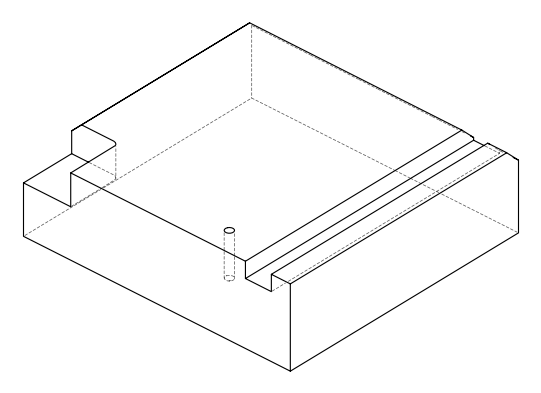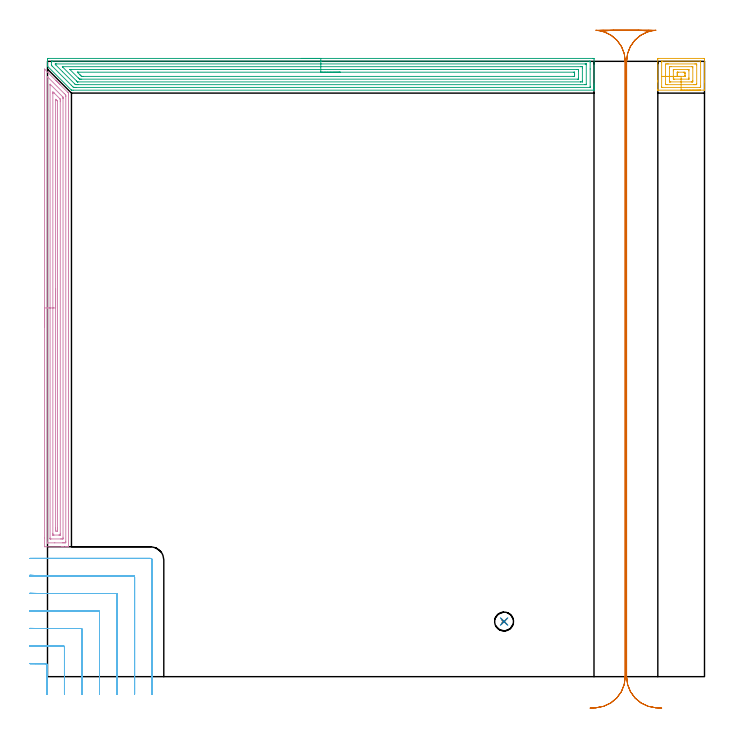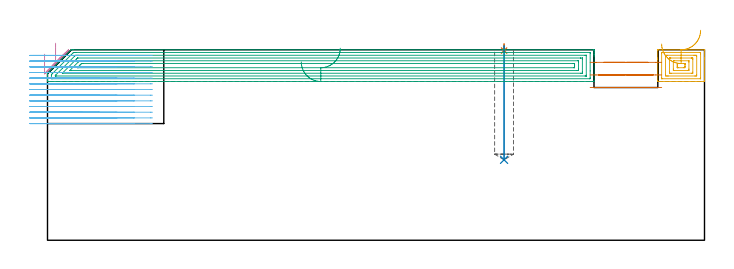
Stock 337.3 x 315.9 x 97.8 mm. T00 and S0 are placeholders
(PLAN: 7 operations, 4 tool changes, 46 min)
(1 SPOT_DRILL | STEP1POCKET | NXT0321_9005460120000 | 0.03 min | 1 mm3)
(2 DRILL_BLIND_HOLE_INTO_CENTER | STEP1POCKET | UGT0301_492 | 0.24 min | 4017 mm3)
(3 AREA_MILL | FG_CHAMFER_SURFACE | UGT0205_001 | 13.56 min | 38268 mm3)
(4 AREA_MILL_1 | FG_CHAMFER_SURFACE_1 | UGT0205_001 | 9.78 min | 18429 mm3)
(5 AREA_MILL_2 | FG_CHAMFER_SURFACE_2 | UGT0205_001 | 1.46 min | 4172 mm3)
(6 MILL_CORNER_NOTCH_RECTANGULAR | CORNER_NOTCH_RECTANGULAR | NXT0201_011 | Follow Part, ap 3, ae 75% | 16.38 min | 150052 mm3)
(7 MILL_RECTANGULAR_SLOT | SLOT_RECTANGULAR | UGT0201_004 | Follow Part, ap 8, ae 75% | 4.6 min | 198441 mm3)
(TOOL NXT0321_9005460120000 | NC Spot Drill, 142deg, 12mm, Carbide, Uncoated | D12 PA142 FL30 Z2)
(TOOL UGT0301_492 | Carbide Drill 9.7 mm | D9.7 PA118 FL87 Z2)
(TOOL UGT0205_001 | Chamfer Mill 20 x 3 x 45 deg. | D20 FL50 Z2)
(TOOL NXT0201_011 | ENDMILL 12mm [2P460-1200-NA 1630] | D12 FL38 Z6)
(TOOL UGT0201_004 | End Mill 32 mm | D32 FL53 Z6)
(OP 1 SPOT_DRILL)
G17 G21 G94 G90
T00 M6
G54
G17 G0 G90 X234.4 Y28.3 S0 M3
G43 Z107.8 H0
G94 G81 G98 Z97.383 F250. R100.8
G80
M5
M2
(OP 2 DRILL_BLIND_HOLE_INTO_CENTER)
G17 G21 G94 G90
T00 M6
G54
G17 G0 G90 X234.4 Y28.3 S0 M3
G43 Z107.8 H0
G94 G81 G98 Z41.3 F250. R99.8
G80
M5
M2
(OP 3 AREA_MILL)
G17 G21 G94 G90
T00 M6
G54
G17 G0 G90 X130.3 Y317.4 S1061 M3
G43 Z107.8 H0
Z91.5
G94 G1 X130.338 Z90.629 F250.
X130.452 Z89.764
X130.641 Z88.912
X130.903 Z88.08
X131.237 Z87.274
X131.64 Z86.5
X132.108 Z85.764
X132.64 Z85.072
X133.229 Z84.429
X133.872 Z83.84
X134.564 Z83.309
X135.3 Z82.84
X136.074 Z82.437
X136.88 Z82.103
X137.712 Z81.841
X138.563 Z81.652
X139.428 Z81.538
X140.3 Z81.5
X279.992
X280.307 Y317.397 Z81.502
X280.59 Y317.392 Z81.506
X280.6 Y317.105 Z81.793
Y304.352 Z94.543
Y303.783 Z95.114
Y303.461 Z95.435
Y302.892 Z96.004
Y302.57 Z96.325
Y301.927 Z96.973
Y301.519 Z97.38
Y301.148 Z97.743
X280.59 Y301.103 Z97.788
X280.439 Y301.1 Z97.8
X13.104
X12.298 Y301.102 Z97.795
X12.164 Y301.234 Z97.664
X0.089 Y313.31 Z85.588
X0.01 Y313.389 Z85.507
X0.001 Y313.623 Z85.272
X0. Y313.901 Z84.998
Y315.361 Z83.536
Y315.93 Z82.967
Y316.251 Z82.646
X0.003 Y316.82 Z82.074
X0.007 Y317.39 Z81.505
X0.034 Y317.393 Z81.503
X0.608 Y317.4 Z81.5
X140.3
Y315.986 Z82.914
X278.263 Y315.985 Z82.915
X278.376 Y315.983 Z82.917
X278.59 Y315.979 Z82.921
X278.592 Y315.93 Z82.97
X278.599 Y315.539 Z83.361
X278.6 Y311.975 Z86.925
X278.599 Y303.07 Z95.83
X278.592 Y302.57 Z96.33
X278.59 Y302.528 Z96.372
X278.432 Y302.52 Z96.38
X278.32 Y302.516 Z96.384
X278.263 Y302.515 Z96.385
X278.207 Y302.514 Z96.386
X14.889
X14.05 Y302.517 Z96.383
X13.997 Y302.519 Z96.381
X13.291 Y302.57 Z96.33
X13.104 Y302.75 Z96.15
X12.389 Y303.461 Z95.439
X12.211 Y303.638 Z95.262
X2.393 Y313.458 Z85.442
X2.053 Y313.806 Z85.094
X2.013 Y313.848 Z85.052
X2.008 Y313.914 Z84.986
X2.003 Y314.018 Z84.882
X2.001 Y314.148 Z84.752
Y315.43 Z83.47
X2.008 Y315.93 Z82.97
X2.01 Y315.972 Z82.928
X2.168 Y315.98 Z82.92
X2.28 Y315.984 Z82.916
X2.337 Y315.985 Z82.915
X2.393 Y315.986 Z82.914
X140.3
Y314.571 Z84.329
X275.998
X276.422
X276.563 Y314.569 Z84.331
X276.585 Y314.567 Z84.333
X276.59 Y314.565 Z84.335
X276.593 Y314.539 Z84.361
X276.598 Y314.444 Z84.456
X276.6 Y314.326 Z84.574
Y314.148 Z84.752
X276.599 Y304.175 Z94.725
X276.595 Y303.997 Z94.903
X276.59 Y303.947 Z94.953
X276.586 Y303.934 Z94.966
X276.579 Y303.933 Z94.967
X276.528 Y303.93 Z94.97
X276.422 Y303.929 Z94.971
X275.953 Y303.928 Z94.972
X15.782 Y303.929 Z94.971
X15.312
X14.889 Y303.932 Z94.968
X14.414 Y303.936 Z94.964
X13.997 Y304.306 Z94.594
X13.949 Y304.352 Z94.548
X7.725 Y310.574 Z88.326
X4.178 Y314.122 Z84.778
X4.154 Y314.148 Z84.752
X4.01 Y314.316 Z84.584
X4.007 Y314.503 Z84.397
X4.01 Y314.553 Z84.347
X4.014 Y314.566 Z84.334
X4.02 Y314.567 Z84.333
X4.072 Y314.57 Z84.33
X4.178 Y314.571 Z84.329
X4.647
X140.3
Y313.157 Z85.743
X273.845
X274.549 Y313.151 Z85.749
X274.584
X274.59 Y313.113 Z85.787
X274.594 Y313.012 Z85.888
X274.598 Y312.81 Z86.09
X274.6 Y312.404 Z86.496
Y306.133 Z92.767
X274.598 Y305.706 Z93.194
X274.594 Y305.493 Z93.407
X274.59 Y305.387 Z93.513
X274.58 Y305.349 Z93.551
X274.531 Y305.348 Z93.552
X273.744 Y305.343 Z93.557
X273.643
X15.681
X15.483 Y305.345 Z93.555
X15.435 Y305.347 Z93.553
X15.415 Y305.349 Z93.551
X15.355 Y305.404 Z93.496
X15.167 Y305.586 Z93.314
X14.889 Y305.86 Z93.04
X7.748 Y313.001 Z85.899
X7.655 Y313.101 Z85.799
X7.626 Y313.134 Z85.766
X7.616 Y313.151 Z85.749
X7.651 Y313.152 Z85.748
X7.748 Y313.156 Z85.744
X7.85 Y313.157 Z85.743
X140.3
Y311.743 Z87.157
X271.959
X272.586 Y311.741 Z87.159
X272.59 Y311.739 Z87.161
X272.597 Y311.731 Z87.169
X272.599 Y311.477 Z87.423
X272.6 Y310.837 Z88.063
Y307.275 Z91.625
Y307.023 Z91.877
X272.598 Y306.864 Z92.036
X272.593 Y306.784 Z92.116
X272.591 Y306.769 Z92.131
X272.568 Y306.764 Z92.136
X272.493 Y306.761 Z92.139
X272.226 Y306.757 Z92.143
X17.567
X16.938 Y306.76 Z92.14
X16.674 Y306.764 Z92.136
X16.43 Y306.78 Z92.12
X16.18 Y307.023 Z91.877
X15.782 Y307.417 Z91.483
X11.5 Y311.699 Z87.201
X11.469 Y311.734 Z87.166
X11.467 Y311.739 Z87.161
X11.469 Y311.74 Z87.16
X11.499 Y311.742 Z87.158
X11.677 Y311.743 Z87.157
X11.944
X140.3
Y310.329 Z88.571
X270.174 Y310.328 Z88.572
X270.433 Y310.327 Z88.573
X270.541 Y310.324 Z88.576
X270.587 Y310.322 Z88.578
X270.59 Y310.296 Z88.604
X270.597 Y310.163 Z88.737
X270.599 Y309.695 Z89.205
X270.6 Y309.27 Z89.63
Y308.805 Z90.095
X270.599 Y308.38 Z90.52
X270.594 Y308.238 Z90.662
X270.59 Y308.188 Z90.712
X270.583 Y308.177 Z90.723
X270.57 Y308.176 Z90.724
X270.491 Y308.173 Z90.727
X270.174 Y308.171 Z90.729
X269.916
X18.46
X18.201 Y308.172 Z90.728
X17.567 Y308.177 Z90.723
X17.481 Y308.178 Z90.722
X17.391 Y308.265 Z90.635
X17.207 Y308.444 Z90.456
X16.843 Y308.805 Z90.095
X16.674 Y308.973 Z89.927
X15.526 Y310.122 Z88.778
X15.399 Y310.251 Z88.649
X15.339 Y310.316 Z88.584
X15.335 Y310.325 Z88.575
X15.336 Y310.326 Z88.574
X15.359 Y310.327 Z88.573
X15.782 Y310.329 Z88.571
X16.039
X140.3
X141.172 Z88.609
X142.036 Z88.723
X142.888 Z88.912
X143.72 Z89.174
X144.526 Z89.508
X145.3 Z89.911
X146.036 Z90.38
X146.728 Z90.911
X147.371 Z91.5
X147.96 Z92.143
X148.491 Z92.835
X148.96 Z93.571
X149.363 Z94.345
X149.697 Z95.151
X149.959 Z95.983
X150.148 Z96.835
X150.262 Z97.7
X150.3 Z98.571
G0 Z107.8
M5
M2
(OP 4 AREA_MILL_1)
G17 G21 G94 G90
T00 M6
G54
G17 G0 G90 X-1.5 Y179.3 S1061 M3
G43 Z107.8 H0
Z95.5
G94 G1 Y179.338 Z94.628 F250.
Y179.452 Z93.763
Y179.641 Z92.912
Y179.903 Z92.08
Y180.237 Z91.274
Y180.64 Z90.5
Y181.109 Z89.764
Y181.64 Z89.072
Y182.229 Z88.429
Y182.872 Z87.839
Y183.564 Z87.308
Y184.3 Z86.84
Y185.074 Z86.437
Y185.88 Z86.103
Y186.712 Z85.841
Y187.564 Z85.652
Y188.428 Z85.538
Y189.3 Z85.5
Y311.874
X-1.495 Y311.883 Z85.504
X-1.476 Y311.874 Z85.522
X-1.414 Y311.815 Z85.585
X-1.398 Y311.799 Z85.601
X0.314 Y310.087 Z87.312
X4.279 Y306.121 Z91.279
X4.484 Y305.917 Z91.482
X4.65 Y305.753 Z91.645
X4.811 Y305.591 Z91.808
X4.931 Y305.47 Z91.929
X5.09 Y305.312 Z92.085
X5.244 Y305.157 Z92.242
X5.378 Y305.023 Z92.376
X5.53 Y304.872 Z92.525
X5.677 Y304.724 Z92.675
X5.825 Y304.576 Z92.823
X5.97 Y304.432 Z92.965
X6.111 Y304.291 Z93.108
X6.272 Y304.129 Z93.269
X6.41 Y303.992 Z93.406
X10.37 Y300.031 Z97.368
X10.737 Y299.661 Z97.736
X10.793 Y299.601 Z97.792
X10.8 Y298.768 Z97.8
Y66.875
X10.804 Y66.701 Z97.794
X10.463 Y66.7 Z97.463
X10.178 Z97.178
X9.49 Z96.485
X8.265 Z95.262
X7.73 Z94.724
X7.118 Z94.113
X-1.339 Y66.701 Z85.659
X-1.492 Y66.71 Z85.506
X-1.499 Y66.864 Z85.499
X-1.5 Y71.134 Z85.5
Y189.3
X-0.086 Z86.914
Y307.704
X-0.084 Y307.979 Z86.916
X-0.082 Y308.012 Z86.918
X-0.08 Y308.018 Z86.92
X-0.077 Z86.923
X-0.033 Y307.98 Z86.967
X0.008 Y307.941 Z87.008
X8.61 Y299.34 Z95.61
X9.178 Y298.768 Z96.178
X9.371 Y298.568 Z96.371
X9.379 Y298.373 Z96.379
X9.385 Y297.981 Z96.385
Y297.874
Y69.215
X9.384 Y69.109 Z96.384
X9.379 Y68.725 Z96.379
X9.005 Y68.708 Z96.005
X8.61 Y68.703 Z95.61
X8.132 Y68.7 Z95.132
X7.73 Z94.73
X3.733 Z90.733
X0.213 Z87.213
X0.003 Y68.702 Z87.003
X-0.029 Y68.704 Z86.971
X-0.062 Y68.71 Z86.938
X-0.079 Y68.715 Z86.921
X-0.08 Y68.741 Z86.92
X-0.085 Y69.003 Z86.915
X-0.086 Y189.3 Z86.914
X1.328 Z88.328
X1.329 Y303.481 Z88.329
X1.33 Y304.129 Z88.33
X1.332 Y304.157 Z88.332
X1.368 Y304.129 Z88.368
X1.57 Y303.93 Z88.57
X7.626 Y297.874 Z94.626
X7.73 Y297.768 Z94.73
X7.921 Y297.568 Z94.921
X7.965 Y297.516 Z94.965
X7.968 Y297.389 Z94.968
X7.97 Y297.226 Z94.97
X7.971 Y296.981 Z94.971
Y296.735
Y71.545
X7.969 Y70.896 Z94.969
X7.967 Y70.774 Z94.967
X7.965 Y70.721 Z94.965
X7.915 Y70.708 Z94.915
X7.73 Y70.705 Z94.73
X7.043 Y70.7 Z94.043
X6.85 Z93.85
X1.763 Y70.701 Z88.763
X1.57 Y70.704 Z88.57
X1.378 Y70.71 Z88.378
X1.335 Y70.715 Z88.335
X1.333 Y70.75 Z88.333
X1.33 Y70.814 Z88.33
X1.329 Y70.896 Z88.329
X1.328 Y71.142 Z88.328
Y189.3
X2.743 Z89.743
Y299.363
X2.745 Y299.661 Z89.745
X2.75 Y300.251 Z89.75
X3.33 Y299.717 Z90.33
X3.389 Y299.661 Z90.389
X6.175 Y296.875 Z93.175
X6.392 Y296.653 Z93.392
X6.542 Y296.497 Z93.542
X6.55 Y296.457 Z93.55
X6.553 Y296.388 Z93.553
X6.556 Y296.087 Z93.556
X6.557 Y295.49 Z93.557
Y295.193
Y73.577
X6.555 Y72.983 Z93.555
X6.552 Y72.782 Z93.552
X6.551 Y72.718 Z93.551
X6.509 Y72.71 Z93.509
X6.402 Y72.707 Z93.402
X5.97 Y72.7 Z92.97
X5.953 Z92.953
X3.314 Z90.314
X2.898 Y72.704 Z89.898
X2.794 Y72.708 Z89.794
X2.749 Y72.711 Z89.749
X2.747 Y72.746 Z89.747
X2.745 Y72.839 Z89.745
X2.743 Y73.28 Z89.743
Y73.577
Y189.3
X4.157 Z91.157
Y296.141
X4.159 Y296.195 Z91.159
X4.164 Y296.302 Z91.164
X4.173 Y296.418 Z91.173
X4.21 Y296.384 Z91.21
X4.513 Y296.087 Z91.513
X5.09 Y295.504 Z92.09
X5.123 Y295.467 Z92.123
X5.136 Y295.425 Z92.136
X5.139 Y295.355 Z92.139
X5.142 Y295.247 Z92.142
X5.143 Y76.204 Z92.143
X5.14 Y75.364 Z92.14
X5.138 Y75.315 Z92.138
X5.09 Y74.71 Z92.09
X4.859 Y74.705 Z91.859
X4.21 Y74.71 Z91.21
X4.162 Y75.364 Z91.162
X4.159 Y75.416 Z91.159
X4.157 Y76.258 Z91.157
Y76.312
Y189.3
Y190.172 Z91.195
Y191.037 Z91.309
Y191.888 Z91.498
Y192.72 Z91.76
Y193.526 Z92.094
Y194.3 Z92.497
Y195.036 Z92.965
Y195.728 Z93.496
Y196.371 Z94.086
Y196.96 Z94.729
Y197.492 Z95.421
Y197.96 Z96.157
Y198.363 Z96.931
Y198.697 Z97.737
Y198.959 Z98.569
Y199.148 Z99.42
Y199.262 Z100.285
Y199.3 Z101.157
G0 Z107.8
M5
M2
(OP 5 AREA_MILL_2)
G17 G21 G94 G90
T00 M6
G54
G17 G0 G90 X335.3 Y301.1 S1061 M3
G43 Z107.8 H0
G94 G1 X335.262 Z106.928 F250.
X335.148 Z106.063
X334.959 Z105.212
X334.697 Z104.38
X334.363 Z103.574
X333.96 Z102.8
X333.492 Z102.064
X332.96 Z101.372
X332.371 Z100.729
X331.728 Z100.139
X331.036 Z99.608
X330.3 Z99.14
X329.526 Z98.737
X328.72 Z98.403
X327.888 Z98.141
X327.037 Z97.952
X326.172 Z97.838
X325.3 Z97.8
X313.356
X313.304 Z97.794
X313.302 Y301.101 Z97.793
X313.301 Y301.117 Z97.778
X313.3 Y301.245 Z97.653
Y305.354 Z93.545
Y306.133 Z92.761
Y316.82 Z82.076
X313.302 Y317.32 Z81.576
X313.306 Y317.391 Z81.505
X313.798 Y317.4 Z81.5
X336.802
X337.115 Y317.396 Z81.501
X337.29 Y317.391 Z81.505
X337.3 Y317.21 Z81.686
Y306.133 Z92.761
Y305.354 Z93.545
Y305.242 Z93.656
Y301.245 Z97.653
Y301.117 Z97.778
X337.291 Y301.105 Z97.79
X337.244 Y301.1 Z97.8
X325.3
Y302.514 Z96.386
X315.512 Y302.515 Z96.385
X315.4 Y302.518 Z96.382
X315.328 Y302.521 Z96.379
X315.308 Y302.526 Z96.374
X315.306 Y302.533 Z96.367
X315.303 Y302.57 Z96.33
X315.3 Y302.839 Z96.061
Y315.308 Z83.592
X315.304 Y315.93 Z82.97
X315.306 Y315.962 Z82.938
X315.309 Y315.974 Z82.926
X315.346 Y315.979 Z82.921
X315.456 Y315.984 Z82.916
X315.512 Y315.985 Z82.915
X335.088
X335.2 Y315.982 Z82.918
X335.272 Y315.979 Z82.921
X335.292 Y315.974 Z82.926
X335.294 Y315.967 Z82.933
X335.297 Y315.93 Z82.97
X335.3 Y315.661 Z83.239
Y303.192 Z95.708
X335.296 Y302.57 Z96.33
X335.294 Y302.538 Z96.362
X335.291 Y302.526 Z96.374
X335.254 Y302.521 Z96.379
X335.144 Y302.516 Z96.384
X335.088 Y302.515 Z96.385
X325.3 Y302.514 Z96.386
Y303.928 Z94.972
X318.222 Y303.929 Z94.971
X317.756 Y303.93 Z94.97
X317.337 Y303.935 Z94.965
X317.302 Y304.352 Z94.548
X317.3 Y304.388 Z94.512
X317.301 Y314.184 Z84.716
X317.337 Y314.564 Z84.336
X317.803 Y314.57 Z84.33
X318.222 Y314.571 Z84.329
X318.686 Y314.572 Z84.328
X332.378 Y314.571 Z84.329
X332.844 Y314.57 Z84.33
X333.263 Y314.564 Z84.336
X333.298 Y314.148 Z84.752
X333.3 Y314.112 Z84.788
X333.299 Y304.316 Z94.584
X333.263 Y303.936 Z94.964
X332.797 Y303.93 Z94.97
X332.378 Y303.929 Z94.971
X331.914 Y303.928 Z94.972
X325.3
Y305.343 Z93.557
X319.991
X319.891
X319.561 Y305.345 Z93.555
X319.396 Y305.347 Z93.553
X319.321 Y305.349 Z93.551
X319.31 Y305.4 Z93.5
X319.301 Y305.937 Z92.963
Y312.367 Z86.533
X319.307 Y313.056 Z85.844
X319.314 Y313.15 Z85.75
X319.403 Y313.153 Z85.747
X319.599 Y313.155 Z85.745
X319.991 Y313.157 Z85.743
X320.091
X330.709
X331.039 Y313.155 Z85.745
X331.204 Y313.153 Z85.747
X331.279 Y313.151 Z85.749
X331.29 Y313.1 Z85.8
X331.299 Y312.563 Z86.337
Y306.133 Z92.767
X331.293 Y305.444 Z93.456
X331.286 Y305.35 Z93.55
X331.197 Y305.347 Z93.553
X331.001 Y305.345 Z93.555
X330.609 Y305.343 Z93.557
X330.509
X325.3
Y306.757 Z92.143
X321.761 Y306.758 Z92.142
X321.496 Y306.761 Z92.139
X321.328 Y306.764 Z92.136
X321.31 Y306.869 Z92.031
X321.306 Y307.023 Z91.877
X321.301 Y307.487 Z91.413
X321.3 Y311.05 Z87.85
X321.303 Y311.477 Z87.423
X321.308 Y311.708 Z87.192
X321.31 Y311.732 Z87.168
X321.339 Y311.736 Z87.164
X321.408 Y311.741 Z87.159
X321.497 Y311.743 Z87.157
X328.574
X328.839 Y311.742 Z87.158
X329.104 Y311.739 Z87.161
X329.272 Y311.736 Z87.164
X329.29 Y311.631 Z87.269
X329.294 Y311.477 Z87.423
X329.299 Y311.013 Z87.887
X329.3 Y307.45 Z91.45
X329.297 Y307.023 Z91.877
X329.292 Y306.792 Z92.108
X329.29 Y306.768 Z92.132
X329.261 Y306.764 Z92.136
X329.192 Y306.759 Z92.141
X329.103 Y306.757 Z92.143
X325.3
Y308.171 Z90.729
X324.415
X324.159 Y308.172 Z90.728
X323.53 Y308.176 Z90.724
X323.33 Y308.178 Z90.722
X323.31 Y308.573 Z90.327
X323.304 Y308.805 Z90.095
X323.3 Y309.036 Z89.864
Y309.695 Z89.205
X323.301 Y309.927 Z88.973
X323.305 Y310.159 Z88.741
X323.31 Y310.312 Z88.588
X323.32 Y310.323 Z88.577
X323.335 Y310.325 Z88.575
X323.373 Y310.328 Z88.572
X323.53 Y310.329 Z88.571
X323.786
X326.441 Y310.328 Z88.572
X327.07 Y310.324 Z88.576
X327.27 Y310.322 Z88.578
X327.29 Y309.927 Z88.973
X327.296 Y309.695 Z89.205
X327.3 Y309.464 Z89.436
Y308.805 Z90.095
X327.299 Y308.573 Z90.327
X327.295 Y308.341 Z90.559
X327.29 Y308.188 Z90.712
X327.28 Y308.177 Z90.723
X327.265 Y308.175 Z90.725
X327.227 Y308.172 Z90.728
X327.07 Y308.171 Z90.729
X326.814
X325.3
X324.428 Z90.767
X323.564 Z90.881
X322.712 Z91.07
X321.88 Z91.332
X321.074 Z91.666
X320.3 Z92.069
X319.564 Z92.537
X318.872 Z93.069
X318.229 Z93.658
X317.64 Z94.301
X317.109 Z94.993
X316.64 Z95.729
X316.237 Z96.503
X315.903 Z97.309
X315.641 Z98.141
X315.452 Z98.993
X315.338 Z99.857
X315.3 Z100.729
G0 Z107.8
M5
M2
(OP 6 MILL_CORNER_NOTCH_RECTANGULAR)
G17 G21 G94 G90
T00 M6
G54
G17 G0 G90 X-0.3 Y-8.992 S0 M3
G43 Z107.8 H1
Z94.885
G94 G1 Y-5.992 F250.
Y6.104 F500.
G3 X-0.896 Y6.7 R0.6
G1 X-4.48
G2 X-6. Y6.721 R54.
G1 X-8.999 Y6.806 F250.
G0 Z107.8
X8.7 Y-9.
Z94.885
G1 Y-6.
Y15.104 F500.
G3 X8.104 Y15.7 R0.6
G1 X-4.48
G2 X-6. Y15.726 R45.
G1 X-8.998 Y15.827 F250.
G0 Z107.8
X17.7 Y-9.
Z94.885
G1 Y-6.
Y24.104 F500.
G3 X17.104 Y24.7 R0.6
G1 X-4.48
G2 X-6. Y24.732 R36.
G1 X-8.997 Y24.859 F250.
G0 Z107.8
X26.7 Y-9.
Z94.885
G1 Y-6.
Y33.104 F500.
G3 X26.104 Y33.7 R0.6
G1 X-4.48
G2 X-6. Y33.743 R27.
G1 X-8.995 Y33.912 F250.
G0 Z107.8
X35.7 Y-9.
Z94.885
G1 Y-6.
Y42.104 F500.
G3 X35.104 Y42.7 R0.6
G1 X-4.48
G2 X-6. Y42.764 R18.
G1 X-8.989 Y43.018 F250.
G0 Z107.8
X44.7 Y-9.
Z94.885
G1 Y-6.
Y51.103 F500.
G3 X44.103 Y51.7 R0.6
G1 X-4.48
G2 X-6. Y51.829 R9.
G1 X-8.957 Y52.336 F250.
G0 Z107.8
X53.7 Y-9.
Z94.885
G1 Y-6.
Y59.8 F500.
G3 X52.8 Y60.7 R0.9
G1 X-4.48
X-7.48 F250.
G0 Z107.8
X-0.3 Y-8.992
Z91.969
G1 Y-5.992
Y6.104 F500.
G3 X-0.896 Y6.7 R0.6
G1 X-5.713
X-6. Y6.701
X-9. Y6.717 F250.
G0 Z107.8
X8.7 Y-9.
Z91.969
G1 Y-6.
Y15.104 F500.
G3 X8.104 Y15.7 R0.6
G1 X-5.713
X-6. Y15.701
X-9. Y15.72 F250.
G0 Z107.8
X17.7 Y-9.
Z91.969
G1 Y-6.
Y24.104 F500.
G3 X17.104 Y24.7 R0.6
G1 X-5.713
G2 X-6. Y24.701 R36.
G1 X-9. Y24.725 F250.
G0 Z107.8
X26.7 Y-9.
Z91.969
G1 Y-6.
Y33.104 F500.
G3 X26.104 Y33.7 R0.6
G1 X-5.713
G2 X-6. Y33.702 R27.
G1 X-9. Y33.733 F250.
G0 Z107.8
X35.7 Y-9.
Z91.969
G1 Y-6.
Y42.103 F500.
G3 X35.103 Y42.7 R0.6
G1 X-5.713
G2 X-6. Y42.702 R18.
G1 X-9. Y42.75 F250.
G0 Z107.8
X44.7 Y-9.
Z91.969
G1 Y-6.
Y51.103 F500.
G3 X44.103 Y51.7 R0.6
G1 X-5.713
G2 X-6. Y51.705 R9.
G1 X-8.998 Y51.8 F250.
G0 Z107.8
X53.7 Y-9.
Z91.969
G1 Y-6.
Y59.8 F500.
G3 X52.8 Y60.7 R0.9
G1 X-5.713
X-8.713 F250.
G0 Z107.8
X-0.3 Y-8.992
Z89.054
G1 Y-5.992
Y6.104 F500.
G3 X-0.896 Y6.7 R0.6
G1 X-6.
X-9. F250.
G0 Z107.8
X8.7 Y-9.
Z89.054
G1 Y-6.
Y15.104 F500.
G3 X8.104 Y15.7 R0.6
G1 X-6.
X-9. F250.
G0 Z107.8
X17.7 Y-9.
Z89.054
G1 Y-6.
Y24.104 F500.
G3 X17.104 Y24.7 R0.6
G1 X-6.
X-9. F250.
G0 Z107.8
X26.7 Y-9.
Z89.054
G1 Y-6.
Y33.104 F500.
G3 X26.104 Y33.7 R0.6
G1 X-6.
X-9. F250.
G0 Z107.8
X35.7 Y-9.
Z89.054
G1 Y-6.
Y42.103 F500.
G3 X35.103 Y42.7 R0.6
G1 X-6.
X-9. F250.
G0 Z107.8
X44.7 Y-9.
Z89.054
G1 Y-6.
Y51.103 F500.
G3 X44.103 Y51.7 R0.6
G1 X-6.
X-9. F250.
G0 Z107.8
X53.7 Y-9.
Z89.054
G1 Y-6.
Y59.8 F500.
G3 X52.8 Y60.7 R0.9
G1 X-6.
X-9. F250.
G0 Z107.8
X-0.3 Y-8.992
Z86.138
G1 Y-5.992
Y6.104 F500.
G3 X-0.896 Y6.7 R0.6
G1 X-6.
X-9. F250.
G0 Z107.8
X8.7 Y-9.
Z86.138
G1 Y-6.
Y15.104 F500.
G3 X8.104 Y15.7 R0.6
G1 X-6.
X-9. F250.
G0 Z107.8
X17.7 Y-9.
Z86.138
G1 Y-6.
Y24.104 F500.
G3 X17.104 Y24.7 R0.6
G1 X-6.
X-9. F250.
G0 Z107.8
X26.7 Y-9.
Z86.138
G1 Y-6.
Y33.104 F500.
G3 X26.104 Y33.7 R0.6
G1 X-6.
X-9. F250.
G0 Z107.8
X35.7 Y-9.
Z86.138
G1 Y-6.
Y42.103 F500.
G3 X35.103 Y42.7 R0.6
G1 X-6.
X-9. F250.
G0 Z107.8
X44.7 Y-9.
Z86.138
G1 Y-6.
Y51.103 F500.
G3 X44.103 Y51.7 R0.6
G1 X-6.
X-9. F250.
G0 Z107.8
X53.7 Y-9.
Z86.138
G1 Y-6.
Y59.8 F500.
G3 X52.8 Y60.7 R0.9
G1 X-6.
X-9. F250.
G0 Z107.8
X-0.3 Y-8.992
Z83.223
G1 Y-5.992
Y6.104 F500.
G3 X-0.896 Y6.7 R0.6
G1 X-6.
X-9. F250.
G0 Z107.8
X8.7 Y-9.
Z83.223
G1 Y-6.
Y15.104 F500.
G3 X8.104 Y15.7 R0.6
G1 X-6.
X-9. F250.
G0 Z107.8
X17.7 Y-9.
Z83.223
G1 Y-6.
Y24.104 F500.
G3 X17.104 Y24.7 R0.6
G1 X-6.
X-9. F250.
G0 Z107.8
X26.7 Y-9.
Z83.223
G1 Y-6.
Y33.104 F500.
G3 X26.104 Y33.7 R0.6
G1 X-6.
X-9. F250.
G0 Z107.8
X35.7 Y-9.
Z83.223
G1 Y-6.
Y42.103 F500.
G3 X35.103 Y42.7 R0.6
G1 X-6.
X-9. F250.
G0 Z107.8
X44.7 Y-9.
Z83.223
G1 Y-6.
Y51.103 F500.
G3 X44.103 Y51.7 R0.6
G1 X-6.
X-9. F250.
G0 Z107.8
X53.7 Y-9.
Z83.223
G1 Y-6.
Y59.8 F500.
G3 X52.8 Y60.7 R0.9
G1 X-6.
X-9. F250.
G0 Z107.8
X-0.3 Y-8.992
Z80.308
G1 Y-5.992
Y6.104 F500.
G3 X-0.896 Y6.7 R0.6
G1 X-6.
X-9. F250.
G0 Z107.8
X8.7 Y-9.
Z80.308
G1 Y-6.
Y15.104 F500.
G3 X8.104 Y15.7 R0.6
G1 X-6.
X-9. F250.
G0 Z107.8
X17.7 Y-9.
Z80.308
G1 Y-6.
Y24.104 F500.
G3 X17.104 Y24.7 R0.6
G1 X-6.
X-9. F250.
G0 Z107.8
X26.7 Y-9.
Z80.308
G1 Y-6.
Y33.104 F500.
G3 X26.104 Y33.7 R0.6
G1 X-6.
X-9. F250.
G0 Z107.8
X35.7 Y-9.
Z80.308
G1 Y-6.
Y42.103 F500.
G3 X35.103 Y42.7 R0.6
G1 X-6.
X-9. F250.
G0 Z107.8
X44.7 Y-9.
Z80.308
G1 Y-6.
Y51.103 F500.
G3 X44.103 Y51.7 R0.6
G1 X-6.
X-9. F250.
G0 Z107.8
X53.7 Y-9.
Z80.308
G1 Y-6.
Y59.8 F500.
G3 X52.8 Y60.7 R0.9
G1 X-6.
X-9. F250.
G0 Z107.8
X-0.3 Y-8.992
Z77.392
G1 Y-5.992
Y6.104 F500.
G3 X-0.896 Y6.7 R0.6
G1 X-6.
X-9. F250.
G0 Z107.8
X8.7 Y-9.
Z77.392
G1 Y-6.
Y15.104 F500.
G3 X8.104 Y15.7 R0.6
G1 X-6.
X-9. F250.
G0 Z107.8
X17.7 Y-9.
Z77.392
G1 Y-6.
Y24.104 F500.
G3 X17.104 Y24.7 R0.6
G1 X-6.
X-9. F250.
G0 Z107.8
X26.7 Y-9.
Z77.392
G1 Y-6.
Y33.104 F500.
G3 X26.104 Y33.7 R0.6
G1 X-6.
X-9. F250.
G0 Z107.8
X35.7 Y-9.
Z77.392
G1 Y-6.
Y42.103 F500.
G3 X35.103 Y42.7 R0.6
G1 X-6.
X-9. F250.
G0 Z107.8
X44.7 Y-9.
Z77.392
G1 Y-6.
Y51.103 F500.
G3 X44.103 Y51.7 R0.6
G1 X-6.
X-9. F250.
G0 Z107.8
X53.7 Y-9.
Z77.392
G1 Y-6.
Y59.8 F500.
G3 X52.8 Y60.7 R0.9
G1 X-6.
X-9. F250.
G0 Z107.8
X-0.3 Y-8.992
Z74.477
G1 Y-5.992
Y6.104 F500.
G3 X-0.896 Y6.7 R0.6
G1 X-6.
X-9. F250.
G0 Z107.8
X8.7 Y-9.
Z74.477
G1 Y-6.
Y15.104 F500.
G3 X8.104 Y15.7 R0.6
G1 X-6.
X-9. F250.
G0 Z107.8
X17.7 Y-9.
Z74.477
G1 Y-6.
Y24.104 F500.
G3 X17.104 Y24.7 R0.6
G1 X-6.
X-9. F250.
G0 Z107.8
X26.7 Y-9.
Z74.477
G1 Y-6.
Y33.104 F500.
G3 X26.104 Y33.7 R0.6
G1 X-6.
X-9. F250.
G0 Z107.8
X35.7 Y-9.
Z74.477
G1 Y-6.
Y42.103 F500.
G3 X35.103 Y42.7 R0.6
G1 X-6.
X-9. F250.
G0 Z107.8
X44.7 Y-9.
Z74.477
G1 Y-6.
Y51.103 F500.
G3 X44.103 Y51.7 R0.6
G1 X-6.
X-9. F250.
G0 Z107.8
X53.7 Y-9.
Z74.477
G1 Y-6.
Y59.8 F500.
G3 X52.8 Y60.7 R0.9
G1 X-6.
X-9. F250.
G0 Z107.8
X-0.3 Y-8.992
Z71.562
G1 Y-5.992
Y6.104 F500.
G3 X-0.896 Y6.7 R0.6
G1 X-6.
X-9. F250.
G0 Z107.8
X8.7 Y-9.
Z71.562
G1 Y-6.
Y15.104 F500.
G3 X8.104 Y15.7 R0.6
G1 X-6.
X-9. F250.
G0 Z107.8
X17.7 Y-9.
Z71.562
G1 Y-6.
Y24.104 F500.
G3 X17.104 Y24.7 R0.6
G1 X-6.
X-9. F250.
G0 Z107.8
X26.7 Y-9.
Z71.562
G1 Y-6.
Y33.104 F500.
G3 X26.104 Y33.7 R0.6
G1 X-6.
X-9. F250.
G0 Z107.8
X35.7 Y-9.
Z71.562
G1 Y-6.
Y42.103 F500.
G3 X35.103 Y42.7 R0.6
G1 X-6.
X-9. F250.
G0 Z107.8
X44.7 Y-9.
Z71.562
G1 Y-6.
Y51.103 F500.
G3 X44.103 Y51.7 R0.6
G1 X-6.
X-9. F250.
G0 Z107.8
X53.7 Y-9.
Z71.562
G1 Y-6.
Y59.8 F500.
G3 X52.8 Y60.7 R0.9
G1 X-6.
X-9. F250.
G0 Z107.8
X-0.3 Y-8.992
Z68.646
G1 Y-5.992
Y6.104 F500.
G3 X-0.896 Y6.7 R0.6
G1 X-6.
X-9. F250.
G0 Z107.8
X8.7 Y-9.
Z68.646
G1 Y-6.
Y15.104 F500.
G3 X8.104 Y15.7 R0.6
G1 X-6.
X-9. F250.
G0 Z107.8
X17.7 Y-9.
Z68.646
G1 Y-6.
Y24.104 F500.
G3 X17.104 Y24.7 R0.6
G1 X-6.
X-9. F250.
G0 Z107.8
X26.7 Y-9.
Z68.646
G1 Y-6.
Y33.104 F500.
G3 X26.104 Y33.7 R0.6
G1 X-6.
X-9. F250.
G0 Z107.8
X35.7 Y-9.
Z68.646
G1 Y-6.
Y42.103 F500.
G3 X35.103 Y42.7 R0.6
G1 X-6.
X-9. F250.
G0 Z107.8
X44.7 Y-9.
Z68.646
G1 Y-6.
Y51.103 F500.
G3 X44.103 Y51.7 R0.6
G1 X-6.
X-9. F250.
G0 Z107.8
X53.7 Y-9.
Z68.646
G1 Y-6.
Y59.8 F500.
G3 X52.8 Y60.7 R0.9
G1 X-6.
X-9. F250.
G0 Z107.8
X-0.3 Y-8.992
Z65.731
G1 Y-5.992
Y6.104 F500.
G3 X-0.896 Y6.7 R0.6
G1 X-6.
X-9. F250.
G0 Z107.8
X8.7 Y-9.
Z65.731
G1 Y-6.
Y15.104 F500.
G3 X8.104 Y15.7 R0.6
G1 X-6.
X-9. F250.
G0 Z107.8
X17.7 Y-9.
Z65.731
G1 Y-6.
Y24.104 F500.
G3 X17.104 Y24.7 R0.6
G1 X-6.
X-9. F250.
G0 Z107.8
X26.7 Y-9.
Z65.731
G1 Y-6.
Y33.104 F500.
G3 X26.104 Y33.7 R0.6
G1 X-6.
X-9. F250.
G0 Z107.8
X35.7 Y-9.
Z65.731
G1 Y-6.
Y42.103 F500.
G3 X35.103 Y42.7 R0.6
G1 X-6.
X-9. F250.
G0 Z107.8
X44.7 Y-9.
Z65.731
G1 Y-6.
Y51.103 F500.
G3 X44.103 Y51.7 R0.6
G1 X-6.
X-9. F250.
G0 Z107.8
X53.7 Y-9.
Z65.731
G1 Y-6.
Y59.8 F500.
G3 X52.8 Y60.7 R0.9
G1 X-6.
X-9. F250.
G0 Z107.8
X-0.3 Y-8.992
Z62.815
G1 Y-5.992
Y6.104 F500.
G3 X-0.896 Y6.7 R0.6
G1 X-6.
X-9. F250.
G0 Z107.8
X8.7 Y-9.
Z62.815
G1 Y-6.
Y15.104 F500.
G3 X8.104 Y15.7 R0.6
G1 X-6.
X-9. F250.
G0 Z107.8
X17.7 Y-9.
Z62.815
G1 Y-6.
Y24.104 F500.
G3 X17.104 Y24.7 R0.6
G1 X-6.
X-9. F250.
G0 Z107.8
X26.7 Y-9.
Z62.815
G1 Y-6.
Y33.104 F500.
G3 X26.104 Y33.7 R0.6
G1 X-6.
X-9. F250.
G0 Z107.8
X35.7 Y-9.
Z62.815
G1 Y-6.
Y42.103 F500.
G3 X35.103 Y42.7 R0.6
G1 X-6.
X-9. F250.
G0 Z107.8
X44.7 Y-9.
Z62.815
G1 Y-6.
Y51.103 F500.
G3 X44.103 Y51.7 R0.6
G1 X-6.
X-9. F250.
G0 Z107.8
X53.7 Y-9.
Z62.815
G1 Y-6.
Y59.8 F500.
G3 X52.8 Y60.7 R0.9
G1 X-6.
X-9. F250.
G0 Z107.8
X-0.3 Y-8.992
Z59.9
G1 Y-5.992
Y6.104 F500.
G3 X-0.896 Y6.7 R0.6
G1 X-6.
X-9. F250.
G0 Z107.8
X8.7 Y-9.
Z59.9
G1 Y-6.
Y15.104 F500.
G3 X8.104 Y15.7 R0.6
G1 X-6.
X-9. F250.
G0 Z107.8
X17.7 Y-9.
Z59.9
G1 Y-6.
Y24.104 F500.
G3 X17.104 Y24.7 R0.6
G1 X-6.
X-9. F250.
G0 Z107.8
X26.7 Y-9.
Z59.9
G1 Y-6.
Y33.104 F500.
G3 X26.104 Y33.7 R0.6
G1 X-6.
X-9. F250.
G0 Z107.8
X35.7 Y-9.
Z59.9
G1 Y-6.
Y42.103 F500.
G3 X35.103 Y42.7 R0.6
G1 X-6.
X-9. F250.
G0 Z107.8
X44.7 Y-9.
Z59.9
G1 Y-6.
Y51.103 F500.
G3 X44.103 Y51.7 R0.6
G1 X-6.
X-9. F250.
G0 Z107.8
X53.7 Y-9.
Z59.9
G1 Y-6.
Y59.8 F500.
G3 X52.8 Y60.7 R0.9
G1 X-6.
X-9. F250.
G0 Z107.8
M5
M2
(OP 7 MILL_RECTANGULAR_SLOT)
G17 G21 G94 G90
T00 M6
G54
G17 G0 G90 X315.315 Y-16.154 S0 M3
G43 Z107.8 H0
Z91.333
G94 G1 X312.321 Y-15.97 F250.
G2 X297.3 Y0. R16. F500.
G1 Y315.9
G2 X308.252 Y331.083 R16.
G1 X308.262 Y331.111
G3 X303.29 Y331.9 R16.
G1 X290.6
G3 X285.639 Y331.111 R16.
G1 X285.648 Y331.083
G2 X296.6 Y315.9 R16.
G1 Y0.
G2 X281.579 Y-15.97 R16.
G1 X278.585 Y-16.154 F250.
G0 X315.315 Z84.867
G1 X312.321 Y-15.97
G2 X297.3 Y0. R16. F500.
G1 Y315.9
G2 X310.868 Y331.714 R16.
G1 X310.872 Y331.744
G3 X308.641 Y331.9 R16.
G1 X285.23
G3 X283.014 Y331.746 R16.
G1 X283.019 Y331.716
G2 X296.6 Y315.9 R16.
G1 Y0.
G2 X281.579 Y-15.97 R16.
G1 X278.585 Y-16.154 F250.
G0 X315.315 Z78.4
G1 X312.321 Y-15.97
G2 X297.3 Y0. R16. F500.
G1 Y315.9
G2 X312.321 Y331.87 R16.
G1 Y331.9
X281.579
Y331.87
G2 X296.6 Y315.9 R16.
G1 Y0.
G2 X281.579 Y-15.97 R16.
G1 X278.585 Y-16.154 F250.
G0 Z107.8
M5
M2
